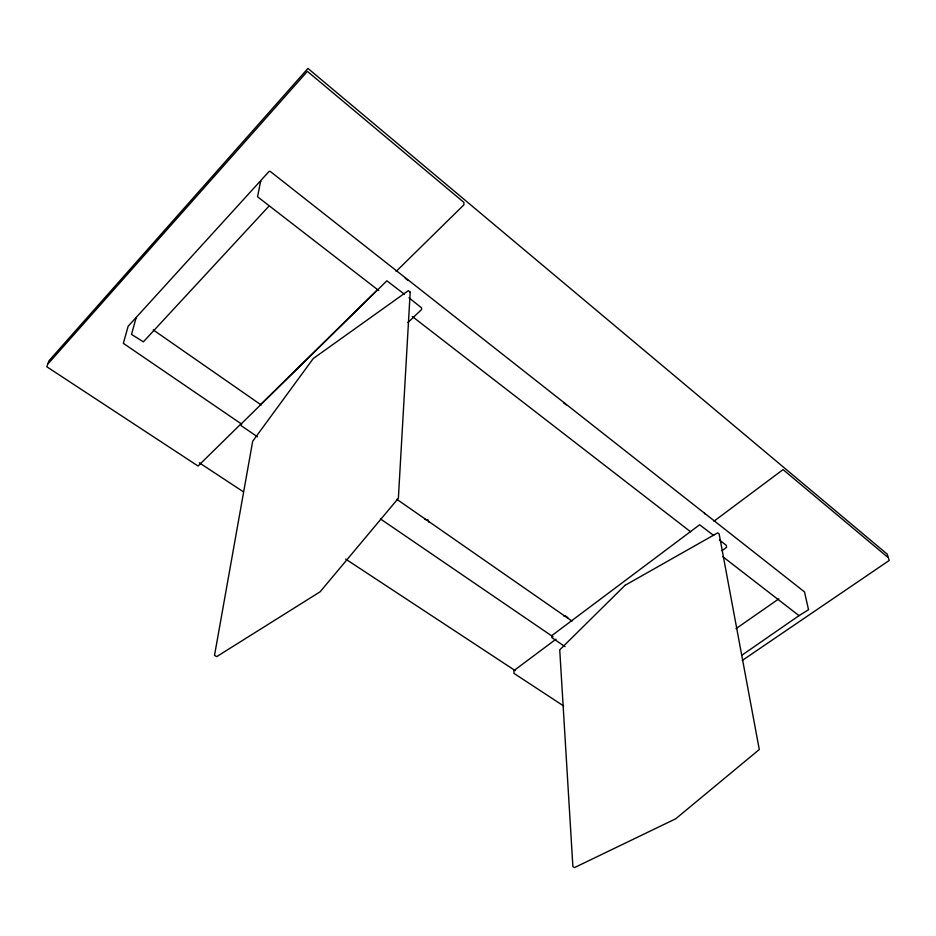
<?xml version="1.0" encoding="UTF-8"?>
<svg xmlns="http://www.w3.org/2000/svg" width="936" height="936" viewBox="0 0 936 936"><rect width="100%" height="100%" fill="white"/><g stroke="black" fill="none" stroke-linecap="round" stroke-linejoin="round"><path stroke-width="1.4" d="M722.826 556.709L799.016 615.654L742.26 654.966M48.064 363.32L49.023 360.723L307.944 68.422L887.258 554.182L888.088 556.885M268.772 206.329L143.383 341.827L131.531 334.398L136.235 317.362L259.787 181.642L260.863 181.607M240.798 424.043L198.058 466.034L46.8 366.76L47.759 364.151L307.382 71.37L463.917 202.422L463.893 204.855L396.127 271.428M260.606 404.574L377.36 289.868M407.874 322.592L421.539 309.57L421.621 307.921L408.985 297.788M556.031 639.159L513.899 670.621L513.981 673.382L563.601 705.943M714.016 521.165L783.069 469.603L888.358 557.751L889.2 560.477L742.189 660.488M721.913 550.754L726.617 547.314L726.301 545.325L719.421 539.967M736.024 628.629L778.881 598.829M136.422 318.217L135.427 318.252L128.15 326.243L123.341 343.336L241.652 424.125M424.768 519.375L428.115 519.96L429.191 522.452M563.928 616.11L565.59 616.052L567.871 617.643M799.016 615.654L808.528 609.734L804.492 591.891L270.188 171.37L269.112 171.405L260.723 180.625L257.564 196.782L378.787 290.569M563.601 402.819L566.163 404.843M405.218 278.203L408.143 280.507M199.321 462.817L243.231 491.704M345.688 559.096L515.233 670.632M257.517 436.82L241.149 425.658L241.429 423.68L386.86 280.812L404.399 294.208M565.075 646.659L551.854 637.638L551.749 635.649L699.625 524.768L713.688 535.486M380.472 518.942L553.094 636.843M153.223 329.905L261.226 404.995M396.817 499.286L572.013 621.106M412.261 316.462L690.499 531.707M704.445 513.115L705.241 514.274M410.19 292.114L398.373 498.256L320.124 591.786L216.696 656.639L214.519 655.364L252.685 441.254L313.256 358.535L408.342 290.651L410.19 292.114M625.026 585.339L559.74 649.853L572.879 866.607L574.517 867.578L675.675 818.813L759.283 749.525L719.14 533.941L717.713 532.83L625.026 585.339"/></g></svg>
